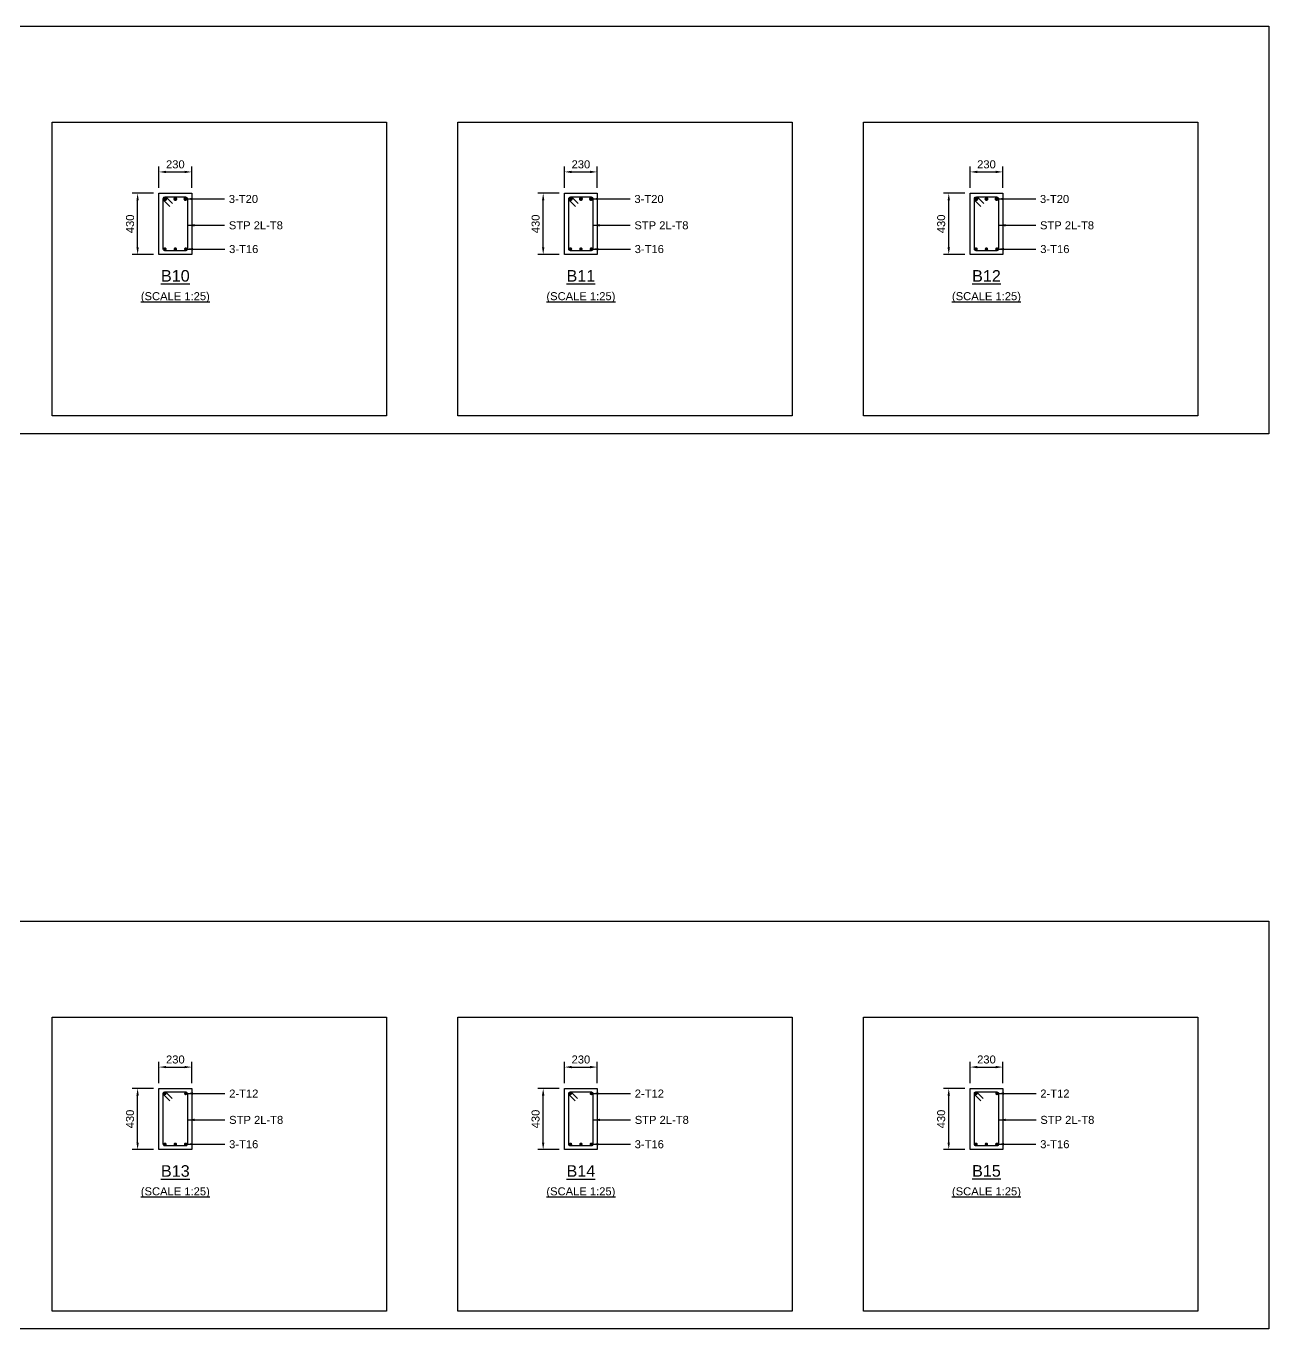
# Model space of a CAD drawing. Header units: inches. Extents: x -2000 to 105472, y -209440 to 3300.
# Drawn here: x 32936 to 67872, y -108800 to -72180 of the extents above; entities that cross this region are included whole.
import ezdxf
from ezdxf.enums import TextEntityAlignment as Align

# ---------------------------------------------------------------- set-up
doc = ezdxf.new("R2010")
doc.units = ezdxf.units.IN
doc.header["$LTSCALE"] = 1000
doc.header["$MEASUREMENT"] = 0
for name, color, linetype in [('Concrete Line', 2, 'Continuous'), ('Dimension', 31, 'Continuous'), ('Labels', 4, 'Continuous'), ('Link', 225, 'Continuous'), ('Reinforcement', 4, 'Continuous'), ('Schedule Border', 60, 'Continuous'), ('Text', 31, 'Continuous')]:
    doc.layers.add(name, color=color, linetype=linetype)
doc.styles.add('SC-SansSerif', font='SansSerif')
doc.dimstyles.new('SCBBSDimStyl', dxfattribs={"dimtxt": 225, "dimasz": 200, "dimexe": 150, "dimexo": 150, "dimgap": 100, "dimtad": 1, "dimtoh": 1, "dimdec": 0, "dimzin": 0, "dimdsep": 46, "dimtxsty": 'SC-SansSerif', "dimcen": 0.09, "dimclrd": 8, "dimclre": 8, "dimclrt": 31, "dimadec": 0, "dimazin": 0, "dimtfac": 1, "dimtdec": 0, "dimtix": 1, "dimtofl": 0, "dimtmove": 0, "dimatfit": 3, "dimfxl": 1, "dimtolj": 1, "dimtzin": 0, "dimarcsym": 0})

# ---------------------------------------------------------------- blocks, each defined once
blk = doc.blocks.new('*D82')
at = {"color": 8, "linetype": 'ByBlock', "lineweight": -2}
for p, q in [((36672, -76730), (36672, -76130)), ((37592, -76730), (37592, -76130)), ((36872, -76280), (37392, -76280))]:
    blk.add_line(p, q, dxfattribs=at)
at = {"color": 8}
for points in [[(36672, -76280), (36872, -76247), (36872, -76313)], [(37592, -76280), (37392, -76313), (37392, -76247)]]:
    blk.add_solid(points, dxfattribs=at)
at = {"layer": 'DEFPOINTS', "color": 31}
for p in [(36672, -76280), (36672, -76880), (37592, -76880)]:
    blk.add_point(p, dxfattribs=at)
at = {"color": 31, "insert": (37132, -76068), "char_height": 225, "attachment_point": 5, "style": 'SC-SansSerif'}
blk.add_mtext('\\A1;230', dxfattribs=at)
blk = doc.blocks.new('*D83')
at = {"color": 8, "linetype": 'ByBlock', "lineweight": -2}
for p, q in [((36522, -76880), (35922, -76880)), ((36072, -78400), (36072, -77080)), ((36522, -78600), (35922, -78600))]:
    blk.add_line(p, q, dxfattribs=at)
at = {"color": 8}
for points in [[(36072, -76880), (36105, -77080), (36039, -77080)], [(36072, -78600), (36039, -78400), (36105, -78400)]]:
    blk.add_solid(points, dxfattribs=at)
at = {"layer": 'DEFPOINTS', "color": 31}
for p in [(36672, -76880), (36072, -78600), (36672, -78600)]:
    blk.add_point(p, dxfattribs=at)
at = {"color": 31, "insert": (35860, -77740), "char_height": 225, "attachment_point": 5, "rotation": 90, "style": 'SC-SansSerif'}
blk.add_mtext('\\A1;430', dxfattribs=at)
blk = doc.blocks.new('*D84')
at = {"color": 8, "linetype": 'ByBlock', "lineweight": -2}
for p, q in [((48072, -76730), (48072, -76130)), ((48992, -76730), (48992, -76130)), ((48272, -76280), (48792, -76280))]:
    blk.add_line(p, q, dxfattribs=at)
at = {"color": 8}
for points in [[(48072, -76280), (48272, -76247), (48272, -76313)], [(48992, -76280), (48792, -76313), (48792, -76247)]]:
    blk.add_solid(points, dxfattribs=at)
at = {"layer": 'DEFPOINTS', "color": 31}
for p in [(48072, -76280), (48072, -76880), (48992, -76880)]:
    blk.add_point(p, dxfattribs=at)
at = {"color": 31, "insert": (48532, -76068), "char_height": 225, "attachment_point": 5, "style": 'SC-SansSerif'}
blk.add_mtext('\\A1;230', dxfattribs=at)
blk = doc.blocks.new('*D85')
at = {"color": 8, "linetype": 'ByBlock', "lineweight": -2}
for p, q in [((47922, -76880), (47322, -76880)), ((47472, -78400), (47472, -77080)), ((47922, -78600), (47322, -78600))]:
    blk.add_line(p, q, dxfattribs=at)
at = {"color": 8}
for points in [[(47472, -76880), (47505, -77080), (47439, -77080)], [(47472, -78600), (47439, -78400), (47505, -78400)]]:
    blk.add_solid(points, dxfattribs=at)
at = {"layer": 'DEFPOINTS', "color": 31}
for p in [(48072, -76880), (47472, -78600), (48072, -78600)]:
    blk.add_point(p, dxfattribs=at)
at = {"color": 31, "insert": (47260, -77740), "char_height": 225, "attachment_point": 5, "rotation": 90, "style": 'SC-SansSerif'}
blk.add_mtext('\\A1;430', dxfattribs=at)
blk = doc.blocks.new('*D86')
at = {"color": 8, "linetype": 'ByBlock', "lineweight": -2}
for p, q in [((59472, -76730), (59472, -76130)), ((60392, -76730), (60392, -76130)), ((59672, -76280), (60192, -76280))]:
    blk.add_line(p, q, dxfattribs=at)
at = {"color": 8}
for points in [[(59472, -76280), (59672, -76247), (59672, -76313)], [(60392, -76280), (60192, -76313), (60192, -76247)]]:
    blk.add_solid(points, dxfattribs=at)
at = {"layer": 'DEFPOINTS', "color": 31}
for p in [(59472, -76280), (59472, -76880), (60392, -76880)]:
    blk.add_point(p, dxfattribs=at)
at = {"color": 31, "insert": (59932, -76068), "char_height": 225, "attachment_point": 5, "style": 'SC-SansSerif'}
blk.add_mtext('\\A1;230', dxfattribs=at)
blk = doc.blocks.new('*D87')
at = {"color": 8, "linetype": 'ByBlock', "lineweight": -2}
for p, q in [((59322, -76880), (58722, -76880)), ((58872, -78400), (58872, -77080)), ((59322, -78600), (58722, -78600))]:
    blk.add_line(p, q, dxfattribs=at)
at = {"color": 8}
for points in [[(58872, -76880), (58905, -77080), (58839, -77080)], [(58872, -78600), (58839, -78400), (58905, -78400)]]:
    blk.add_solid(points, dxfattribs=at)
at = {"layer": 'DEFPOINTS', "color": 31}
for p in [(59472, -76880), (58872, -78600), (59472, -78600)]:
    blk.add_point(p, dxfattribs=at)
at = {"color": 31, "insert": (58660, -77740), "char_height": 225, "attachment_point": 5, "rotation": 90, "style": 'SC-SansSerif'}
blk.add_mtext('\\A1;430', dxfattribs=at)
blk = doc.blocks.new('*D97')
at = {"color": 8, "linetype": 'ByBlock', "lineweight": -2}
for p, q in [((36672, -101890), (36672, -101290)), ((37592, -101890), (37592, -101290)), ((36872, -101440), (37392, -101440))]:
    blk.add_line(p, q, dxfattribs=at)
at = {"color": 8}
for points in [[(36672, -101440), (36872, -101407), (36872, -101473)], [(37592, -101440), (37392, -101473), (37392, -101407)]]:
    blk.add_solid(points, dxfattribs=at)
at = {"layer": 'DEFPOINTS', "color": 31}
for p in [(36672, -101440), (36672, -102040), (37592, -102040)]:
    blk.add_point(p, dxfattribs=at)
at = {"color": 31, "insert": (37132, -101228), "char_height": 225, "attachment_point": 5, "style": 'SC-SansSerif'}
blk.add_mtext('\\A1;230', dxfattribs=at)
blk = doc.blocks.new('*D98')
at = {"color": 8, "linetype": 'ByBlock', "lineweight": -2}
for p, q in [((36522, -102040), (35922, -102040)), ((36072, -103560), (36072, -102240)), ((36522, -103760), (35922, -103760))]:
    blk.add_line(p, q, dxfattribs=at)
at = {"color": 8}
for points in [[(36072, -102040), (36105, -102240), (36038, -102240)], [(36072, -103760), (36038, -103560), (36105, -103560)]]:
    blk.add_solid(points, dxfattribs=at)
at = {"layer": 'DEFPOINTS', "color": 31}
for p in [(36672, -102040), (36072, -103760), (36672, -103760)]:
    blk.add_point(p, dxfattribs=at)
at = {"color": 31, "insert": (35859, -102900), "char_height": 225, "attachment_point": 5, "rotation": 90, "style": 'SC-SansSerif'}
blk.add_mtext('\\A1;430', dxfattribs=at)
blk = doc.blocks.new('*D99')
at = {"color": 8, "linetype": 'ByBlock', "lineweight": -2}
for p, q in [((48072, -101890), (48072, -101290)), ((48992, -101890), (48992, -101290)), ((48272, -101440), (48792, -101440))]:
    blk.add_line(p, q, dxfattribs=at)
at = {"color": 8}
for points in [[(48072, -101440), (48272, -101407), (48272, -101473)], [(48992, -101440), (48792, -101473), (48792, -101407)]]:
    blk.add_solid(points, dxfattribs=at)
at = {"layer": 'DEFPOINTS', "color": 31}
for p in [(48072, -101440), (48072, -102040), (48992, -102040)]:
    blk.add_point(p, dxfattribs=at)
at = {"color": 31, "insert": (48532, -101228), "char_height": 225, "attachment_point": 5, "style": 'SC-SansSerif'}
blk.add_mtext('\\A1;230', dxfattribs=at)
blk = doc.blocks.new('*D100')
at = {"color": 8, "linetype": 'ByBlock', "lineweight": -2}
for p, q in [((47922, -102040), (47322, -102040)), ((47472, -103560), (47472, -102240)), ((47922, -103760), (47322, -103760))]:
    blk.add_line(p, q, dxfattribs=at)
at = {"color": 8}
for points in [[(47472, -102040), (47505, -102240), (47438, -102240)], [(47472, -103760), (47438, -103560), (47505, -103560)]]:
    blk.add_solid(points, dxfattribs=at)
at = {"layer": 'DEFPOINTS', "color": 31}
for p in [(48072, -102040), (47472, -103760), (48072, -103760)]:
    blk.add_point(p, dxfattribs=at)
at = {"color": 31, "insert": (47259, -102900), "char_height": 225, "attachment_point": 5, "rotation": 90, "style": 'SC-SansSerif'}
blk.add_mtext('\\A1;430', dxfattribs=at)
blk = doc.blocks.new('*D101')
at = {"color": 8, "linetype": 'ByBlock', "lineweight": -2}
for p, q in [((59472, -101890), (59472, -101290)), ((60392, -101890), (60392, -101290)), ((59672, -101440), (60192, -101440))]:
    blk.add_line(p, q, dxfattribs=at)
at = {"color": 8}
for points in [[(59472, -101440), (59672, -101407), (59672, -101473)], [(60392, -101440), (60192, -101473), (60192, -101407)]]:
    blk.add_solid(points, dxfattribs=at)
at = {"layer": 'DEFPOINTS', "color": 31}
for p in [(59472, -101440), (59472, -102040), (60392, -102040)]:
    blk.add_point(p, dxfattribs=at)
at = {"color": 31, "insert": (59932, -101228), "char_height": 225, "attachment_point": 5, "style": 'SC-SansSerif'}
blk.add_mtext('\\A1;230', dxfattribs=at)
blk = doc.blocks.new('*D102')
at = {"color": 8, "linetype": 'ByBlock', "lineweight": -2}
for p, q in [((59322, -102040), (58722, -102040)), ((58872, -103560), (58872, -102240)), ((59322, -103760), (58722, -103760))]:
    blk.add_line(p, q, dxfattribs=at)
at = {"color": 8}
for points in [[(58872, -102040), (58905, -102240), (58838, -102240)], [(58872, -103760), (58838, -103560), (58905, -103560)]]:
    blk.add_solid(points, dxfattribs=at)
at = {"layer": 'DEFPOINTS', "color": 31}
for p in [(59472, -102040), (58872, -103760), (59472, -103760)]:
    blk.add_point(p, dxfattribs=at)
at = {"color": 31, "insert": (58659, -102900), "char_height": 225, "attachment_point": 5, "rotation": 90, "style": 'SC-SansSerif'}
blk.add_mtext('\\A1;430', dxfattribs=at)

msp = doc.modelspace()

# ---------------------------------------------------------------- linework, layer by layer
at = {"layer": 'Concrete Line'}
for points in [[(36672, -76880), (37592, -76880), (37592, -78600), (36672, -78600)], [(48072, -76880), (48992, -76880), (48992, -78600), (48072, -78600)], [(59472, -76880), (60392, -76880), (60392, -78600), (59472, -78600)], [(36671.5, -102040), (37591.5, -102040), (37591.5, -103760), (36671.5, -103760)], [(48071.5, -102040), (48991.5, -102040), (48991.5, -103760), (48071.5, -103760)], [(59471.5, -102040), (60391.5, -102040), (60391.5, -103760), (59471.5, -103760)]]:
    msp.add_lwpolyline(points, close=True, dxfattribs=at)
at = {"layer": 'Link'}
for points in [[(36977.5, -77249.7), (36808.3, -77079.5, -0.6671518), (36848, -76984), (37416, -76984, -0.4142136), (37472, -77040), (37472, -78448, -0.4142136), (37424, -78496), (36840, -78496, -0.4142136), (36792, -78448), (36792, -77040, -0.6692064), (36887.7, -77000.5), (37056.9, -77170.7)], [(48377.5, -77249.7), (48208.3, -77079.5, -0.6671518), (48248, -76984), (48816, -76984, -0.4142136), (48872, -77040), (48872, -78448, -0.4142136), (48824, -78496), (48240, -78496, -0.4142136), (48192, -78448), (48192, -77040, -0.6692064), (48287.7, -77000.5), (48456.9, -77170.7)], [(59777.5, -77249.7), (59608.3, -77079.5, -0.6671518), (59648, -76984), (60216, -76984, -0.4142136), (60272, -77040), (60272, -78448, -0.4142136), (60224, -78496), (59640, -78496, -0.4142136), (59592, -78448), (59592, -77040, -0.6692064), (59687.7, -77000.5), (59856.9, -77170.7)], [(36974.8, -102386.1), (36805, -102216.5, -0.6684326), (36837.5, -102138), (37425.5, -102138, -0.4142136), (37471.5, -102184), (37471.5, -103608, -0.4142136), (37423.5, -103656), (36839.5, -103656, -0.4142136), (36791.5, -103608), (36791.5, -102184, -0.6679247), (36870, -102151.5), (37039.8, -102321)], [(48374.8, -102386.1), (48205, -102216.5, -0.6684326), (48237.5, -102138), (48825.5, -102138, -0.4142136), (48871.5, -102184), (48871.5, -103608, -0.4142136), (48823.5, -103656), (48239.5, -103656, -0.4142136), (48191.5, -103608), (48191.5, -102184, -0.6679247), (48270, -102151.5), (48439.8, -102321)], [(59774.8, -102386.1), (59605, -102216.5, -0.6684326), (59637.5, -102138), (60225.5, -102138, -0.4142136), (60271.5, -102184), (60271.5, -103608, -0.4142136), (60223.5, -103656), (59639.5, -103656, -0.4142136), (59591.5, -103608), (59591.5, -102184, -0.6679247), (59670, -102151.5), (59839.8, -102321)]]:
    msp.add_lwpolyline(points, format="xyb", dxfattribs=at)
at = {"layer": 'Reinforcement'}
for points, const_width in [([(36820, -77040, 1), (36876, -77040, 1)], 56), ([(37104, -77040, 1), (37160, -77040, 1)], 56), ([(37388, -77040, 1), (37444, -77040, 1)], 56), ([(48220, -77040, 1), (48276, -77040, 1)], 56), ([(48504, -77040, 1), (48560, -77040, 1)], 56), ([(48788, -77040, 1), (48844, -77040, 1)], 56), ([(59620, -77040, 1), (59676, -77040, 1)], 56), ([(59904, -77040, 1), (59960, -77040, 1)], 56), ([(60188, -77040, 1), (60244, -77040, 1)], 56), ([(36816, -78448, 1), (36864, -78448, 1)], 48), ([(37108, -78448, 1), (37156, -78448, 1)], 48), ([(37400, -78448, 1), (37448, -78448, 1)], 48), ([(48216, -78448, 1), (48264, -78448, 1)], 48), ([(48508, -78448, 1), (48556, -78448, 1)], 48), ([(48800, -78448, 1), (48848, -78448, 1)], 48), ([(59616, -78448, 1), (59664, -78448, 1)], 48), ([(59908, -78448, 1), (59956, -78448, 1)], 48), ([(60200, -78448, 1), (60248, -78448, 1)], 48), ([(36814.5, -102184, 1), (36860.5, -102184, 1)], 46), ([(37402.5, -102184, 1), (37448.5, -102184, 1)], 46), ([(48214.5, -102184, 1), (48260.5, -102184, 1)], 46), ([(48802.5, -102184, 1), (48848.5, -102184, 1)], 46), ([(59614.5, -102184, 1), (59660.5, -102184, 1)], 46), ([(60202.5, -102184, 1), (60248.5, -102184, 1)], 46), ([(36815.5, -103608, 1), (36863.5, -103608, 1)], 48), ([(37107.5, -103608, 1), (37155.5, -103608, 1)], 48), ([(37399.5, -103608, 1), (37447.5, -103608, 1)], 48), ([(48215.5, -103608, 1), (48263.5, -103608, 1)], 48), ([(48507.5, -103608, 1), (48555.5, -103608, 1)], 48), ([(48799.5, -103608, 1), (48847.5, -103608, 1)], 48), ([(59615.5, -103608, 1), (59663.5, -103608, 1)], 48), ([(59907.5, -103608, 1), (59955.5, -103608, 1)], 48), ([(60199.5, -103608, 1), (60247.5, -103608, 1)], 48)]:
    msp.add_lwpolyline(points, format="xyb", close=True, dxfattribs=dict(at, const_width=const_width))
at = {"layer": 'Schedule Border'}
for points in [[(-2000, -72180), (67872, -72180), (67872, -83640), (-2000, -83640)], [(33672, -74880), (43072, -74880), (43072, -83140), (33672, -83140)], [(45072, -74880), (54472, -74880), (54472, -83140), (45072, -83140)], [(56472, -74880), (65872, -74880), (65872, -83140), (56472, -83140)], [(-2000, -97340), (67871.5, -97340), (67871.5, -108800), (-2000, -108800)], [(33671.5, -100040), (43071.5, -100040), (43071.5, -108300), (33671.5, -108300)], [(45071.5, -100040), (54471.5, -100040), (54471.5, -108300), (45071.5, -108300)], [(56471.5, -100040), (65871.5, -100040), (65871.5, -108300), (56471.5, -108300)]]:
    msp.add_lwpolyline(points, close=True, dxfattribs=at)

# ---------------------------------------------------------------- texts
at = {"layer": 'Labels', "style": 'SC-SansSerif'}
for s, p in [('%%uB10', (37132, -79200)), ('%%uB11', (48532, -79200)), ('%%uB12', (59932, -79200)), ('%%uB13', (37131.5, -104360)), ('%%uB14', (48531.5, -104360)), ('%%uB15', (59931.5, -104360))]:
    msp.add_text(s, height=325, dxfattribs=at).set_placement(p, align=Align.MIDDLE)
at = {"layer": 'Text', "style": 'SC-SansSerif'}
for s, p in [('3-T20', (38636, -77040)), ('3-T20', (50036, -77040)), ('3-T20', (61436, -77040)), ('STP 2L-T8', (38636, -77780)), ('STP 2L-T8', (50036, -77780)), ('STP 2L-T8', (61436, -77780)), ('3-T16', (38644, -78448)), ('3-T16', (50044, -78448)), ('3-T16', (61444, -78448)), ('2-T12', (38645.5, -102184)), ('2-T12', (50045.5, -102184)), ('2-T12', (61445.5, -102184)), ('STP 2L-T8', (38645.5, -102924)), ('STP 2L-T8', (50045.5, -102924)), ('STP 2L-T8', (61445.5, -102924)), ('3-T16', (38643.5, -103608)), ('3-T16', (50043.5, -103608)), ('3-T16', (61443.5, -103608))]:
    msp.add_text(s, height=225, dxfattribs=at).set_placement(p, align=Align.MIDDLE_LEFT)
for p in [(37132, -79800), (48532, -79800), (59932, -79800), (37131.5, -104960), (48531.5, -104960), (59931.5, -104960)]:
    msp.add_text('%%u(SCALE 1:25)', height=225, dxfattribs=at).set_placement(p, align=Align.MIDDLE)

# ---------------------------------------------------------------- dimensions: what is measured, and where the dimension line sits
at = {"layer": 'Dimension'}
for base, p1, p2, angle, text, picture, middle in [((37592, -76280), (36672, -76880), (37592, -76880), 0, '230', '*D82', (37132, -76280)), ((48992, -76280), (48072, -76880), (48992, -76880), 0, '230', '*D84', (48532, -76280)), ((60392, -76280), (59472, -76880), (60392, -76880), 0, '230', '*D86', (59932, -76280)), ((36072, -76880), (36672, -78600), (36672, -76880), 90, '430', '*D83', (36072, -77740)), ((47472, -76880), (48072, -78600), (48072, -76880), 90, '430', '*D85', (47472, -77740)), ((58872, -76880), (59472, -78600), (59472, -76880), 90, '430', '*D87', (58872, -77740)), ((37591.5, -101440), (36671.5, -102040), (37591.5, -102040), 0, '230', '*D97', (37131.5, -101440)), ((48991.5, -101440), (48071.5, -102040), (48991.5, -102040), 0, '230', '*D99', (48531.5, -101440)), ((60391.5, -101440), (59471.5, -102040), (60391.5, -102040), 0, '230', '*D101', (59931.5, -101440)), ((36071.5, -102040), (36671.5, -103760), (36671.5, -102040), 90, '430', '*D98', (36071.5, -102900)), ((47471.5, -102040), (48071.5, -103760), (48071.5, -102040), 90, '430', '*D100', (47471.5, -102900)), ((58871.5, -102040), (59471.5, -103760), (59471.5, -102040), 90, '430', '*D102', (58871.5, -102900))]:
    dim = msp.add_linear_dim(base=base, p1=p1, p2=p2, angle=angle, text=text, dimstyle='SCBBSDimStyl', override={"dimjust": 0}, dxfattribs=at)
    dim.commit()
    dim.dimension.update_dxf_attribs({"geometry": picture, "text_midpoint": middle, "dimtype": 129})

# ---------------------------------------------------------------- leaders
at = {"layer": 'Dimension', "color": 8}
for points in [[(37416, -77040), (37916, -77040), (38516, -77040)], [(48816, -77040), (49316, -77040), (49916, -77040)], [(60216, -77040), (60716, -77040), (61316, -77040)], [(37472, -77780), (38516, -77780)], [(48872, -77780), (49916, -77780)], [(60272, -77780), (61316, -77780)], [(37424, -78448), (37924, -78448), (38524, -78448)], [(48824, -78448), (49324, -78448), (49924, -78448)], [(60224, -78448), (60724, -78448), (61324, -78448)], [(37425.5, -102184), (37925.5, -102184), (38525.5, -102184)], [(48825.5, -102184), (49325.5, -102184), (49925.5, -102184)], [(60225.5, -102184), (60725.5, -102184), (61325.5, -102184)], [(37471.5, -102924), (38525.5, -102924)], [(48871.5, -102924), (49925.5, -102924)], [(60271.5, -102924), (61325.5, -102924)], [(37423.5, -103608), (37923.5, -103608), (38523.5, -103608)], [(48823.5, -103608), (49323.5, -103608), (49923.5, -103608)], [(60223.5, -103608), (60723.5, -103608), (61323.5, -103608)]]:
    msp.add_leader(points, dimstyle='SCBBSDimStyl', dxfattribs=at)

doc.saveas('drawing.dxf')
